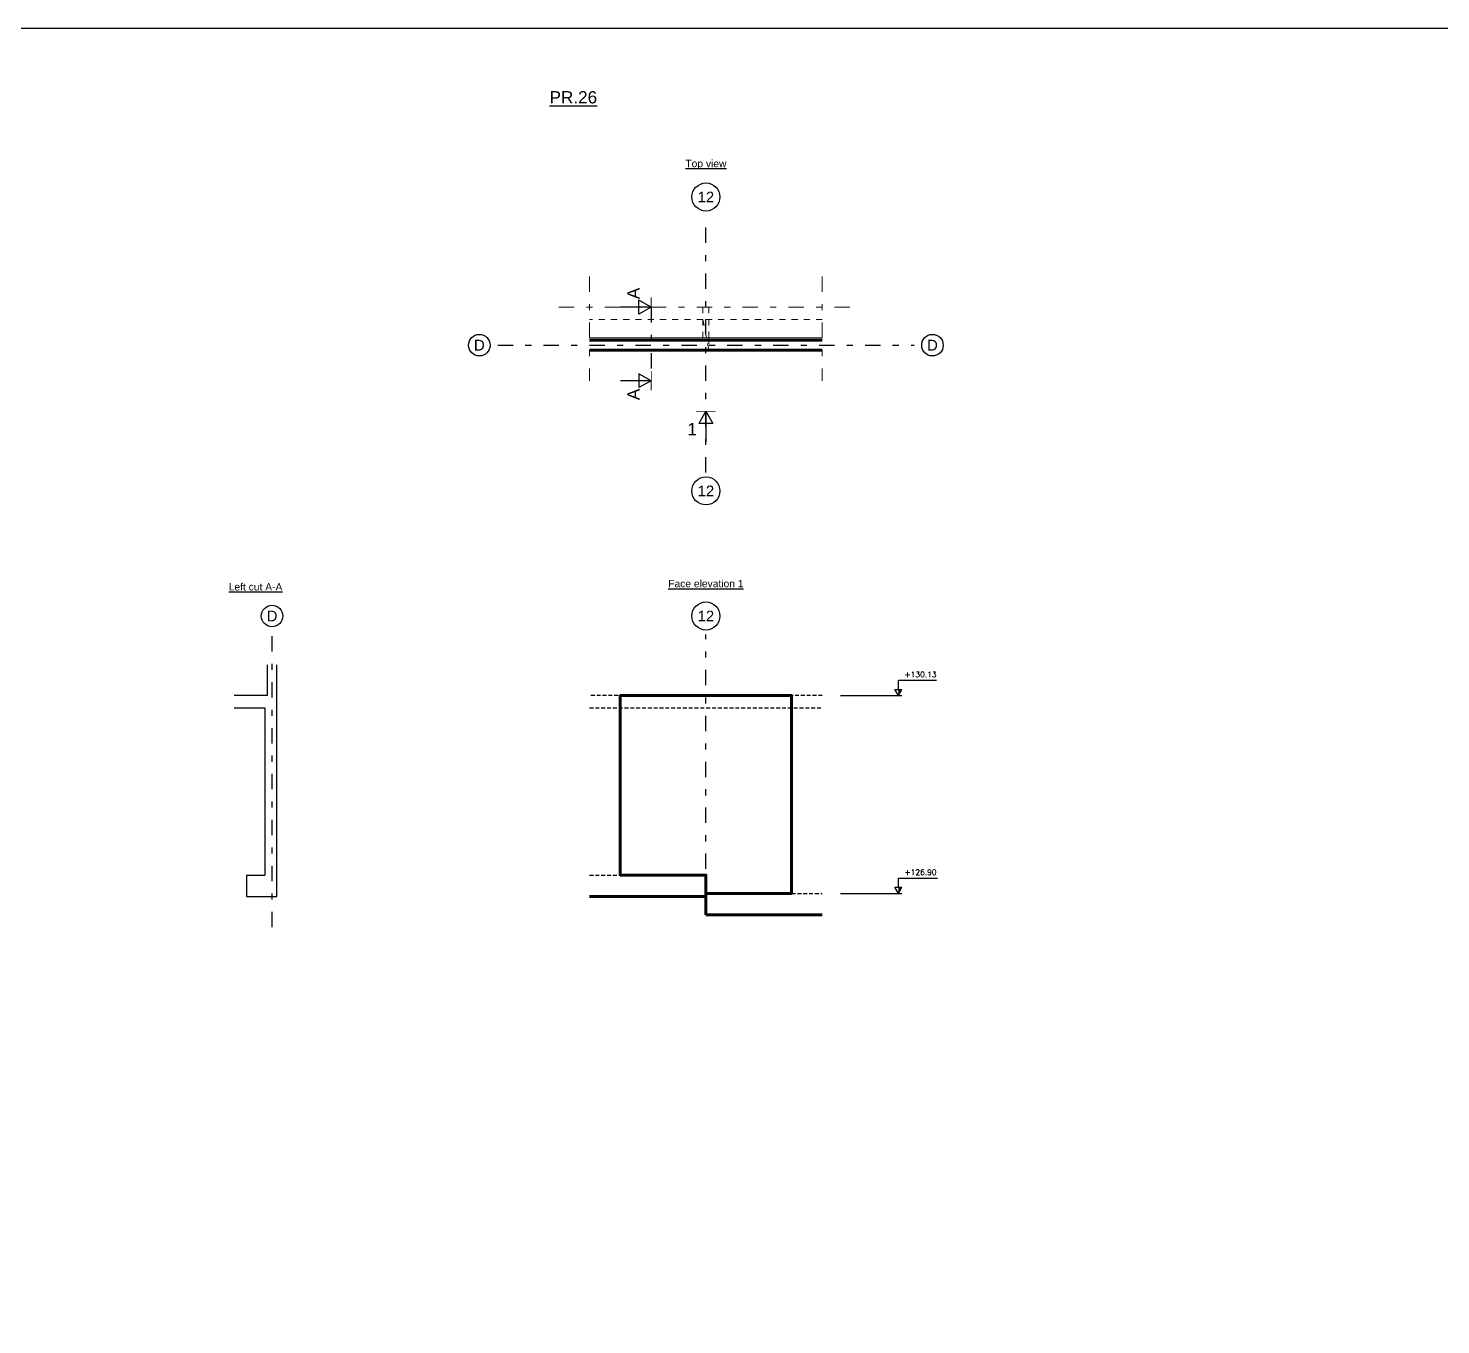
# Model space of a CAD drawing. Header units: millimetres. Extents: x -21776 to 63757, y -7870 to 8483.
# Drawn here: x 13361 to 15668, y -4478 to -2361 of the extents above; entities that cross this region are included whole.
import ezdxf
from ezdxf.enums import TextEntityAlignment as Align

# ---------------------------------------------------------------- set-up
doc = ezdxf.new("R2010")
doc.units = ezdxf.units.MM
for name, pattern in [('CACHE', [9.525, 6.35, -3.175]), ('GrDotted', [0.4, 0.1, -0.1, 0.1, -0.1]), ('GrFeatureAxis', [0.85, 0.25, -0.2, 0.1, -0.2, 0.1])]:
    doc.linetypes.add(name, pattern=pattern)
for name, color, linetype in [('Grid', 7, 'Continuous'), ('K_ENT_M_Building_PR.26', 7, 'Continuous'), ('K_FOT_M_Building_PR.26', 7, 'Continuous'), ('K_FOT_M_Building_V.46', 7, 'Continuous'), ('K_SLB_M_Building_PR.26', 7, 'Continuous'), ('K_wAL_M_Building_PR.26', 7, 'Continuous'), ('préfa v', 2, 'Continuous'), ('STR_VOI-POT', 6, 'Continuous')]:
    doc.layers.add(name, color=color, linetype=linetype)
doc.styles.add('GrCut', font='swissli.ttf', dxfattribs={"height": 0.2})
doc.styles.add('GrDimensions', font='simplex.shx')
doc.styles.add('GrElevation', font='swissli.ttf', dxfattribs={"height": 0.2})
doc.styles.add('GrGrid', font='ARIAL.TTF', dxfattribs={"height": 0.17})
doc.styles.add('GrTitleDrawing', font='swissli.ttf', dxfattribs={"height": 0.2})

# ---------------------------------------------------------------- blocks, each defined once
blk = doc.blocks.new('World Level Arrow 5')
at = {"color": 7, "linetype": 'Continuous', "lineweight": -3}
for p, q in [((-1, -0.57), (-1, 0.57)), ((0, 0), (-1, 0.57)), ((0, 0), (-1, -0.57)), ((0, -9.43), (0, 0.57))]:
    blk.add_line(p, q, dxfattribs=at)
blk.add_solid([(-1, 0.57), (0, 0), (-1, 0)], dxfattribs=at)

msp = doc.modelspace()

# ---------------------------------------------------------------- linework, layer by layer
at = {"layer": 'Grid', "color": 4, "linetype": 'GrFeatureAxis', "lineweight": 25, "ltscale": 100}
for p, q in [((14467.92253, -3086.51446), (14467.92253, -2666.51196)), ((14127.92253, -2878.51446), (14807.92253, -2878.51446)), ((13759.3608, -3828.81031), (13759.3608, -3350.80931)), ((14467.92253, -3808.81031), (14467.92253, -3350.80931))]:
    msp.add_line(p, q, dxfattribs=at)
at = {"layer": 'Grid', "color": 1, "linetype": 'Continuous', "lineweight": 25, "ltscale": 100}
for centre, major_axis, start_param, end_param in [((14467.92253, -2636.51196), (-16.17808, 16.17808), 3.926990817, 10.2101761242), ((14097.92253, -2878.51446), (12.4308, 12.4308), 5.4977871438, 11.780972451), ((14837.92253, -2878.51446), (12.4308, 12.4308), 5.4977871438, 11.780972451), ((14467.92253, -3116.51446), (-16.17808, 16.17808), 3.926990817, 10.2101761242), ((14467.92253, -3320.80931), (16.17808, 16.17808), 5.4977871438, 11.780972451), ((13759.3608, -3320.80931), (-12.4308, 12.4308), 3.926990817, 10.2101761242)]:
    msp.add_ellipse(centre, major_axis=major_axis, ratio=1, start_param=start_param, end_param=end_param, dxfattribs=at)
at = {"layer": 'K_ENT_M_Building_PR.26', "color": 9, "linetype": 'GrFeatureAxis', "lineweight": 20, "ltscale": 100}
for p, q in [((14277.92253, -2766.51196), (14277.92253, -2936.51446)), ((14657.92253, -2766.51196), (14657.92253, -2936.51446)), ((14227.92253, -2816.51196), (14707.92253, -2816.51196))]:
    msp.add_line(p, q, dxfattribs=at)
at = {"layer": 'K_ENT_M_Building_PR.26', "color": 7, "linetype": 'Continuous', "lineweight": -3, "ltscale": 100}
for p, q in [((14378.58974, -2816.51196), (14358.58974, -2805.16565)), ((14358.58974, -2827.85827), (14358.58974, -2805.16565)), ((14358.58974, -2816.51196), (14328.58974, -2816.51196)), ((14378.58974, -2816.51196), (14358.58974, -2816.51196)), ((14378.58974, -2816.51196), (14358.58974, -2827.85827)), ((14467.92253, -2986.51446), (14456.57623, -3006.51446)), ((14467.92253, -2986.51446), (14479.26884, -3006.51446)), ((14467.92253, -2986.51446), (14467.92253, -3006.51446)), ((14479.26884, -3006.51446), (14456.57623, -3006.51446)), ((14467.92253, -3006.51446), (14467.92253, -3036.51446))]:
    msp.add_line(p, q, dxfattribs=at)
at = {"layer": 'K_ENT_M_Building_PR.26', "color": 7, "linetype": 'Continuous', "lineweight": -3, "ltscale": 100, "extrusion": (0, -1.22461e-16, -1)}
for p, q in [((14378.58974, -2936.51446), (14358.58974, -2925.16815)), ((14358.58974, -2925.16815), (14358.58974, -2947.86077)), ((14358.58974, -2936.51446), (14328.58974, -2936.51446)), ((14378.58974, -2936.51446), (14358.58974, -2936.51446)), ((14378.58974, -2936.51446), (14358.58974, -2947.86077))]:
    msp.add_line(p, q, dxfattribs=at)
at = {"layer": 'K_ENT_M_Building_PR.26', "color": 120, "linetype": 'Continuous', "lineweight": -3}
for p, q in [((14782.24949, -3440.80931), (14782.24949, -3425.80931)), ((14782.24949, -3425.80931), (14787.24949, -3425.80931)), ((14782.24949, -3440.80931), (14782.24949, -3425.80931)), ((14782.24949, -3425.80931), (14787.24949, -3425.80931)), ((14787.24949, -3425.80931), (14844.53521, -3425.80931)), ((14787.24949, -3425.80931), (14844.53521, -3425.80931)), ((14782.24949, -3763.80931), (14782.24949, -3748.80931)), ((14782.24949, -3748.80931), (14787.24949, -3748.80931)), ((14782.24949, -3763.80931), (14782.24949, -3748.80931)), ((14782.24949, -3748.80931), (14787.24949, -3748.80931)), ((14787.24949, -3748.80931), (14846.24949, -3748.80931)), ((14787.24949, -3748.80931), (14846.24949, -3748.80931))]:
    msp.add_line(p, q, dxfattribs=at)
at = {"layer": 'K_ENT_M_Building_PR.26', "color": 7, "linetype": 'Continuous', "lineweight": -3, "ltscale": 100, "const_width": 1.2}
for points in [[(14378.60965, -2832.43717), (14378.56984, -2800.58675)], [(14483.84774, -2986.49455), (14451.99733, -2986.53437)]]:
    msp.add_lwpolyline(points, dxfattribs=at)
at = {"layer": 'K_ENT_M_Building_PR.26', "color": 7, "linetype": 'GrFeatureAxis', "lineweight": -3, "ltscale": 100}
msp.add_lwpolyline([(14378.58974, -2816.51196), (14378.58974, -2936.51446)], dxfattribs=at)
at = {"layer": 'K_ENT_M_Building_PR.26', "color": 7, "linetype": 'Continuous', "lineweight": -3, "ltscale": 100, "extrusion": (0, -1.22461e-16, -1), "const_width": 1.2}
msp.add_lwpolyline([(-14378.60965, -2920.58925), (-14378.56984, -2952.43967)], dxfattribs=at)
at = {"layer": 'K_FOT_M_Building_PR.26', "color": 9, "linetype": 'GrDotted', "lineweight": 15, "ltscale": 100}
for p, q in [((14462.89258, -2836.51446), (14277.92253, -2836.51427)), ((14462.89258, -2836.51446), (14472.89294, -2886.51446)), ((14657.92253, -2836.51446), (14462.89258, -2836.51446)), ((14468.85367, -2866.31885), (14468.89229, -2866.51196)), ((14468.89229, -2866.51196), (14468.85367, -2866.31885))]:
    msp.add_line(p, q, dxfattribs=at)
at = {"layer": 'K_FOT_M_Building_V.46', "color": 4, "linetype": 'Continuous', "lineweight": 60, "ltscale": 100}
for p, q in [((14277.92253, -3778.81031), (14467.92253, -3778.81031)), ((14467.92253, -3808.81031), (14657.92253, -3808.81031))]:
    msp.add_line(p, q, dxfattribs=at)
msp.add_lwpolyline([(14327.92253, -3743.80931), (14327.92253, -3450.80931), (14607.92253, -3450.80931), (14607.92253, -3773.80931), (14467.92253, -3773.80931), (14467.92253, -3743.80931)], close=True, dxfattribs=at)
msp.add_lwpolyline([(14467.92253, -3743.80931), (14467.92253, -3808.81031)], dxfattribs=at)
at = {"layer": 'K_SLB_M_Building_PR.26', "color": 103, "linetype": 'Continuous', "lineweight": 20, "ltscale": 100}
msp.add_line((14277.92253, -2866.31885), (14657.92253, -2866.31885), dxfattribs=at)
at = {"layer": 'K_wAL_M_Building_PR.26', "color": 9, "linetype": 'GrDotted', "lineweight": 15, "ltscale": 100}
for p, q in [((14462.89559, -2816.51196), (14462.89264, -2866.31885)), ((14472.89264, -2866.31885), (14472.89559, -2816.51196)), ((14472.89258, -2866.51196), (14472.89258, -2886.51446))]:
    msp.add_line(p, q, dxfattribs=at)
at = {"layer": 'K_wAL_M_Building_PR.26', "color": 6, "linetype": 'Continuous', "lineweight": 20, "ltscale": 100}
for p, q in [((14327.92253, -2866.51196), (14277.92253, -2866.51196)), ((14472.89258, -2866.51196), (14327.92253, -2866.51196)), ((14462.89264, -2866.31885), (14462.89263, -2866.51196)), ((14607.92253, -2866.51196), (14472.89258, -2866.51196)), ((14472.89263, -2866.51196), (14472.89264, -2866.31885)), ((14657.92253, -2866.51196), (14607.92253, -2866.51196))]:
    msp.add_line(p, q, dxfattribs=at)
at = {"layer": 'K_wAL_M_Building_PR.26', "color": 6, "linetype": 'Continuous', "lineweight": 60, "ltscale": 100}
for p, q in [((14657.92253, -2870.51446), (14277.92253, -2870.51446)), ((14277.92253, -2886.51446), (14657.92253, -2886.51446))]:
    msp.add_line(p, q, dxfattribs=at)
at = {"layer": 'préfa v', "color": 2, "ltscale": 3}
for p, q in [((13751.3608, -3400.80931), (13751.3608, -3450.80931)), ((13767.3608, -3450.80931), (13767.3608, -3400.80931)), ((13751.3608, -3450.80931), (13697.3583, -3450.80931)), ((13767.3608, -3743.80931), (13767.3608, -3450.80931)), ((13697.3583, -3470.81181), (13747.3583, -3470.81181)), ((13747.3583, -3470.81181), (13747.3583, -3743.80931)), ((13717.36071, -3743.81031), (13747.3583, -3743.80931)), ((13717.36071, -3743.81031), (13717.36071, -3778.81031)), ((13767.3608, -3778.81031), (13767.3608, -3743.81031)), ((13717.36071, -3778.81031), (13767.3608, -3778.81031))]:
    msp.add_line(p, q, dxfattribs=at)
at = {"layer": 'STR_VOI-POT', "color": 7, "linetype": 'CACHE'}
for p, q in [((14657.92253, -3450.80931), (14277.92253, -3450.80931)), ((14277.92253, -3470.81181), (14657.92253, -3470.81181)), ((14277.92253, -3743.80931), (14327.92253, -3743.80931)), ((14327.92253, -3743.80931), (14467.92253, -3743.80931)), ((14467.92253, -3773.80931), (14607.92253, -3773.80931)), ((14607.92253, -3773.80931), (14657.92253, -3773.80931))]:
    msp.add_line(p, q, dxfattribs=at)
at = {"layer": 'STR_VOI-POT'}
msp.add_lwpolyline([(-14626.05801, -2360.94219), (63756.79188, -2360.94219), (63756.79188, -6687.41341), (-14626.05801, -6687.41341)], close=True, dxfattribs=at)

# ---------------------------------------------------------------- block references
at = {"layer": 'K_ENT_M_Building_PR.26', "color": 120, "linetype": 'Continuous', "lineweight": -3, "xscale": 10, "yscale": 10, "zscale": 10, "rotation": 270}
for p in [(14782.24949, -3450.80931), (14782.24949, -3450.80931), (14782.24949, -3773.80931), (14782.24949, -3773.80931)]:
    msp.add_blockref('World Level Arrow 5', p, dxfattribs=at)

# ---------------------------------------------------------------- texts
at = {"layer": 'Grid', "color": 1, "linetype": 'Continuous', "lineweight": -3, "ltscale": 100, "style": 'GrGrid'}
for s, height, p in [('12', 17.371078, (14467.92253, -2636.51196)), ('D', 17.57981, (14097.92253, -2878.51446)), ('D', 17.57981, (14837.92253, -2878.51446)), ('12', 17.371078, (14467.92253, -3116.51446)), ('D', 17.57981, (13759.3608, -3320.80931)), ('12', 17.371078, (14467.92253, -3320.80931))]:
    msp.add_text(s, height=height, dxfattribs=at).set_placement(p, align=Align.MIDDLE_CENTER)
at = {"layer": 'K_ENT_M_Building_PR.26', "color": 7, "linetype": 'Continuous', "lineweight": -3, "ltscale": 100, "attachment_point": 5}
for s, insert, char_height, style in [('{\\LPR.26}', (14251.43032, -2473.82007), 20, 'GrTitleDrawing'), ('\\LTop view', (14467.92253, -2583.6327), 12, 'GrTitleDrawing'), ('{1}', (14445.51274, -3015.55334), 20, 'GrElevation'), ('\\LLeft cut A-A', (13732.35955, -3273.2295), 12, 'GrTitleDrawing'), ('\\LFace elevation 1', (14467.92253, -3267.93005), 12, 'GrTitleDrawing')]:
    msp.add_mtext(s, dxfattribs=dict(at, insert=insert, char_height=char_height, style=style))
at = {"layer": 'K_ENT_M_Building_PR.26', "color": 7, "linetype": 'Continuous', "lineweight": -3, "ltscale": 100, "char_height": 20, "attachment_point": 5, "rotation": 90, "style": 'GrCut'}
for insert in [(14349.55086, -2794.10217), (14349.55086, -2958.92425)]:
    msp.add_mtext('{A}', dxfattribs=dict(at, insert=insert))
at = {"layer": 'K_ENT_M_Building_PR.26', "color": 0, "linetype": 'Continuous', "lineweight": -3, "char_height": 9, "attachment_point": 7, "style": 'GrDimensions'}
for s, insert in [('\\A1;+130.13', (14792.24949, -3420.80931)), ('\\A1;+126.90', (14792.24949, -3743.80931))]:
    msp.add_mtext(s, dxfattribs=dict(at, insert=insert))

doc.saveas('drawing.dxf')
